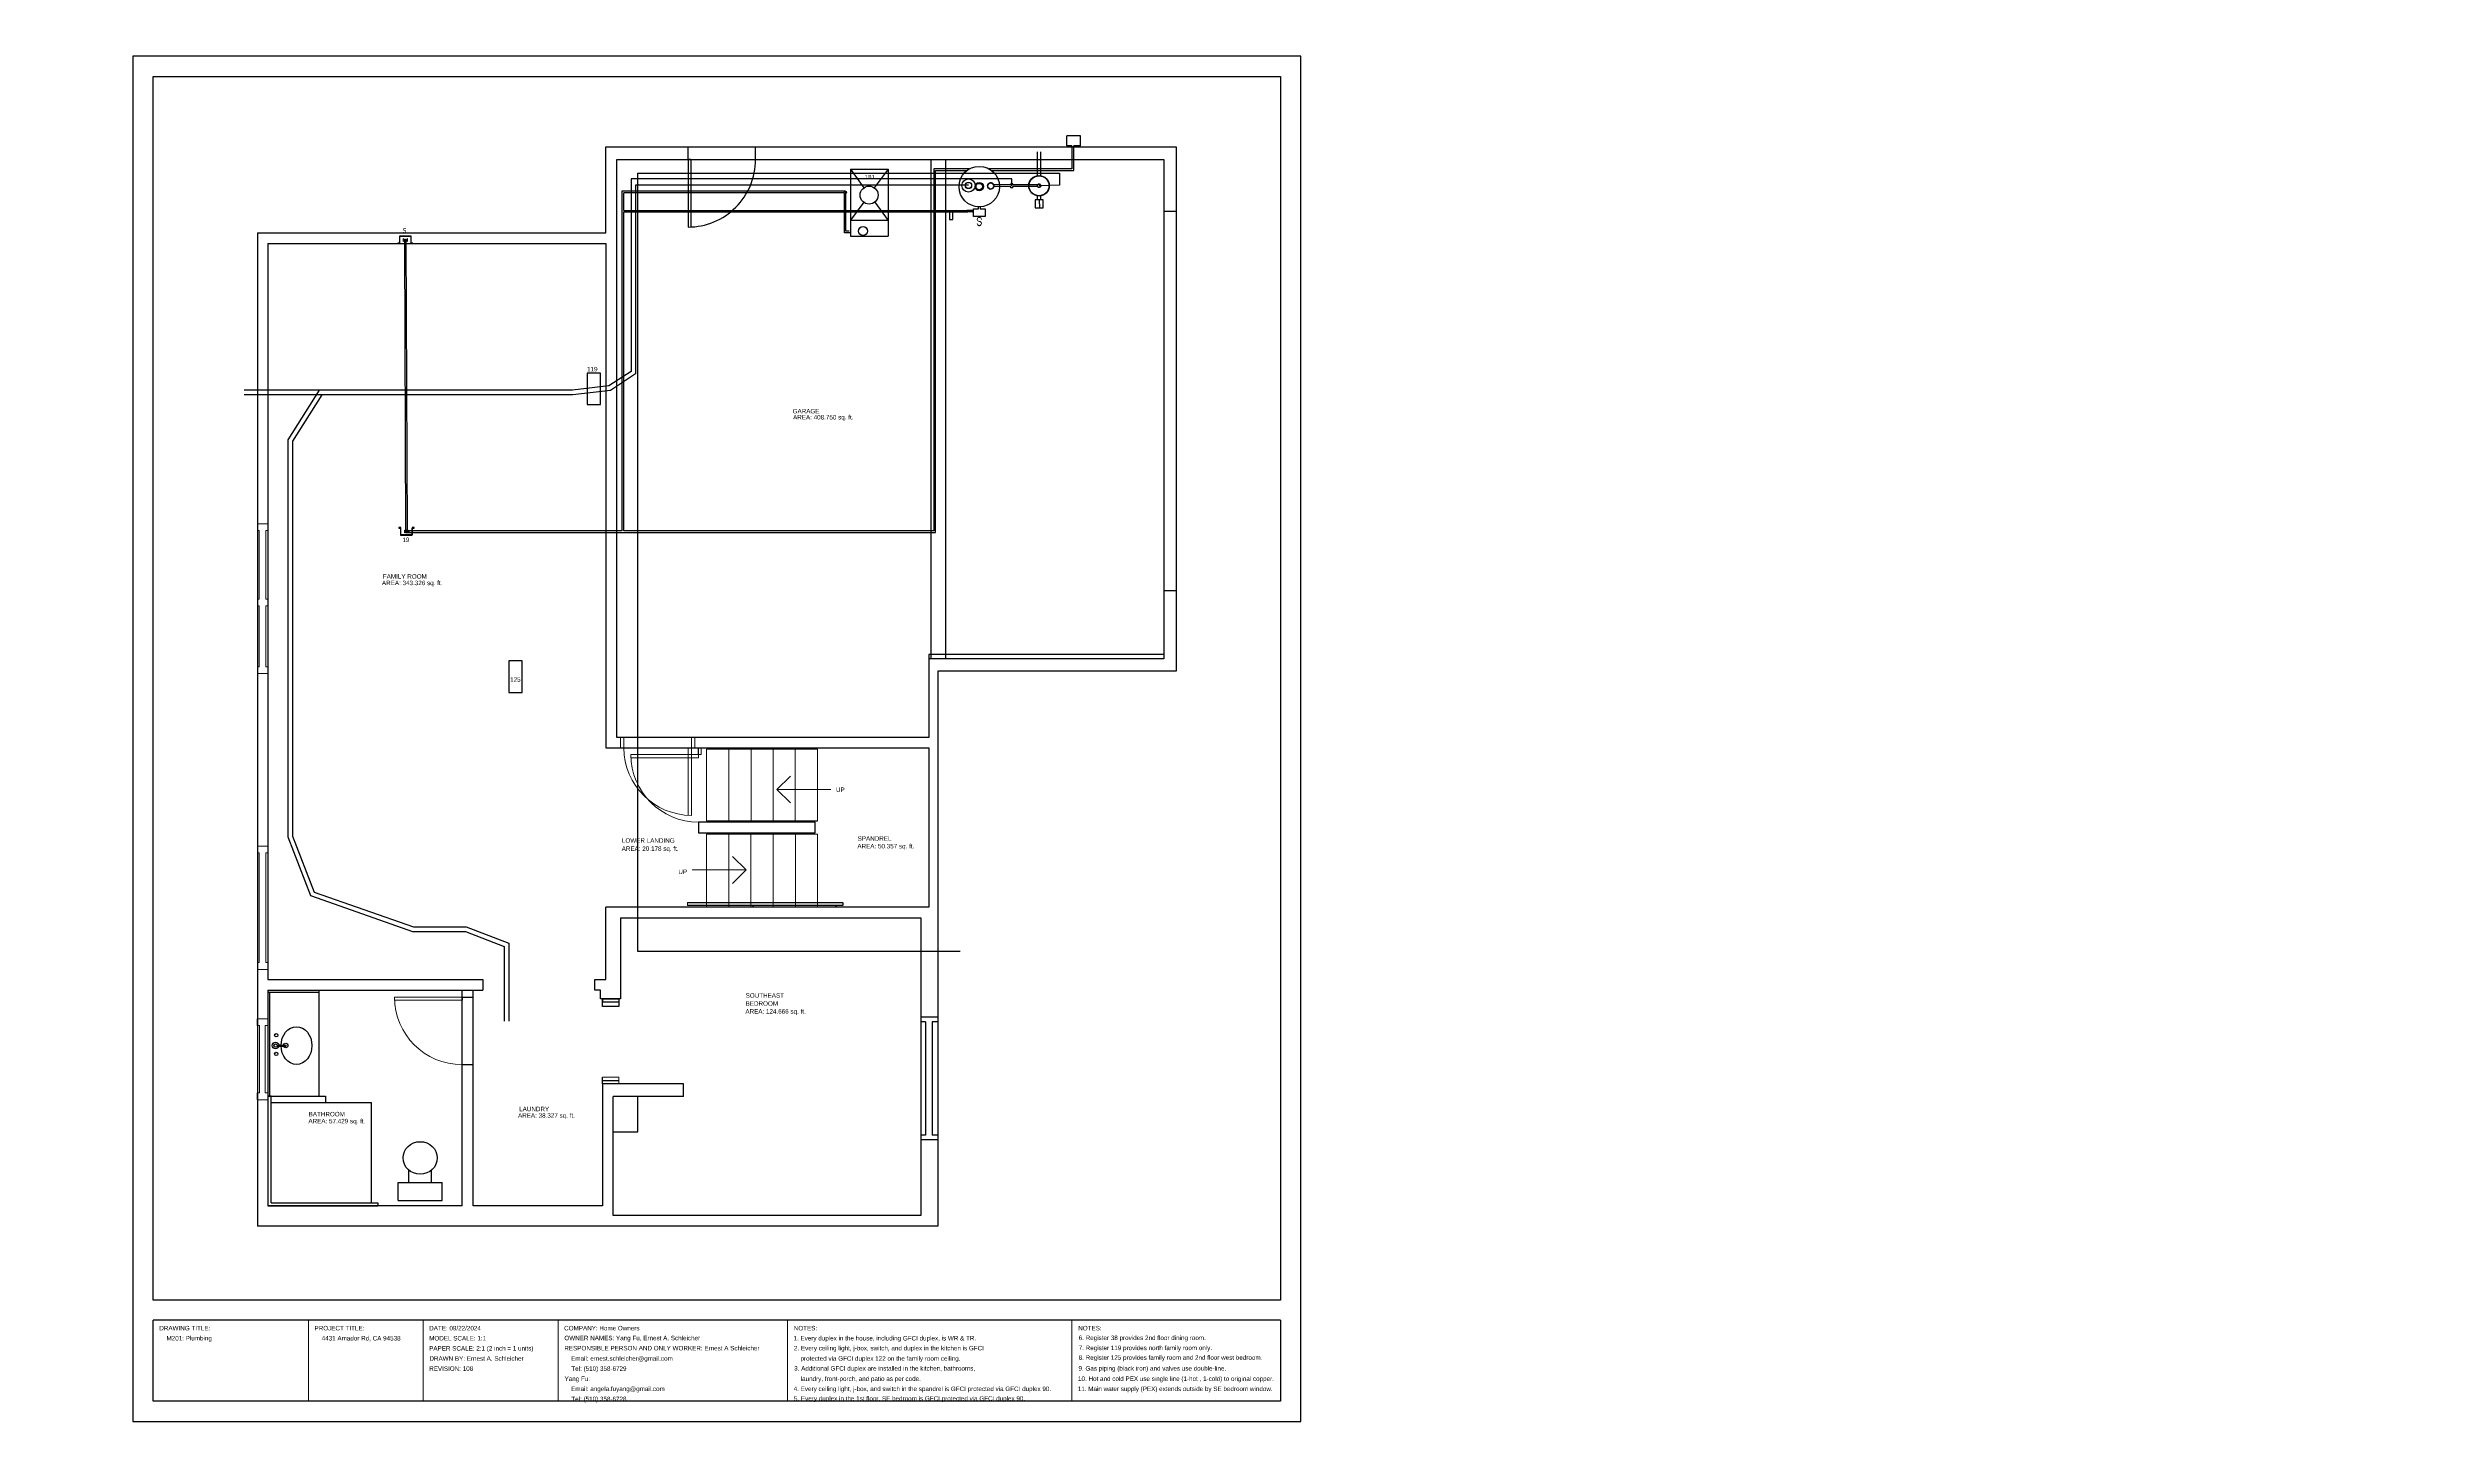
# Paper-space layout 'Layout1' of a CAD drawing. Header units: inches. Extents: x 2.53 to 12.41, y 0.69 to 6.45.
# The model-space entities are those that its viewports show. They can reach past a viewport. Long polylines and large blocks are cut down to what shows.
import ezdxf

# ---------------------------------------------------------------- set-up
doc = ezdxf.new("R2010")
doc.units = ezdxf.units.IN
doc.header["$MEASUREMENT"] = 0
doc.linetypes.add('ACAD_ISO02W100', pattern=[15, 12, -3])
doc.layers.get('0').update_dxf_attribs({"color": 1, "lineweight": 9})
for name, color, linetype, lineweight in [('00-page-edge', 7, 'Continuous', 9), ('A101-Floorplan-1st-floor', 7, 'Continuous', 9), ('A101-Text', 7, 'Continuous', 9), ('M102-Plumbing', 7, 'Continuous', 9)]:
    doc.layers.add(name, color=color, linetype=linetype, lineweight=lineweight)
doc.layers.add('Title Block', color=7, linetype='Continuous')
doc.layers.get('0').off()
doc.styles.get("Standard").update_dxf_attribs({"font": 'Arial.ttf', "height": 2})

# ---------------------------------------------------------------- blocks, each defined once
blk = doc.blocks.new('L1-bathroom-door')
at = {"layer": 'A101-Floorplan-1st-floor'}
for p, q in [((0, 0), (-30, 0)), ((0, -1.375), (-30, -1.375))]:
    blk.add_line(p, q, dxfattribs=at)
at = {"layer": 'A101-Floorplan-1st-floor', "lineweight": 30}
blk.add_line((0, 0), (0, -1.375), dxfattribs=at)
at = {"layer": 'A101-Floorplan-1st-floor'}
blk.add_arc((0, 0), 30, 180, 270, dxfattribs=at)
blk = doc.blocks.new('L1-bathroom-window')
at = {"layer": 'A101-Floorplan-1st-floor'}
for p, q in [((0, 36), (-4.8, 36)), ((-3.7, 33), (-4.8, 33)), ((-3.7, 3), (-3.7, 33)), ((0, 33), (-1.2, 33)), ((-1.2, 3), (-1.2, 33)), ((-4.8, 3), (-3.7, 3)), ((-4.8, 0), (0, 0)), ((-1.2, 3), (0, 3))]:
    blk.add_line(p, q, dxfattribs=at)
at = {"layer": 'A101-Floorplan-1st-floor', "lineweight": 30}
for p, q in [((-4.8, 36), (-4.8, 33)), ((0, 36), (0, 33)), ((-4.8, 3), (-4.8, 0)), ((0, 3), (0, 0))]:
    blk.add_line(p, q, dxfattribs=at)
blk = doc.blocks.new('L1-family-room-window')
at = {"layer": 'A101-Floorplan-1st-floor'}
for p, q in [((0, 54.8), (-4.7, 54.8)), ((-3.9, 51.8), (-4.7, 51.8)), ((-3.9, 3), (-3.9, 51.8)), ((0, 51.8), (-0.9, 51.8)), ((-0.9, 3), (-0.9, 51.8)), ((-4.7, 3), (-3.9, 3)), ((-4.7, 0), (0, 0)), ((-0.9, 3), (0, 3))]:
    blk.add_line(p, q, dxfattribs=at)
at = {"layer": 'A101-Floorplan-1st-floor', "lineweight": 30}
for p, q in [((-4.7, 54.8), (-4.7, 51.8)), ((0, 54.8), (0, 51.8)), ((-4.7, 3), (-4.7, 0)), ((0, 3), (0, 0))]:
    blk.add_line(p, q, dxfattribs=at)
blk = doc.blocks.new('L1-family-room-patio-doors')
at = {"layer": 'A101-Floorplan-1st-floor'}
for p, q in [((0, 66.6), (-4.7, 66.6)), ((-3.9, 63.6), (-4.7, 63.6)), ((-3.9, 33.1), (-3.9, 63.6)), ((-0.9, 33.1), (-0.9, 63.6)), ((0, 63.6), (-0.9, 63.6)), ((-0.1, 66.6), (-0.1, 63.6)), ((-4.7, 33.1), (-3.9, 33.1)), ((-0.9, 33.1), (0, 33.1)), ((-0.1, 33.1), (-0.1, 30.1)), ((-4.7, 30.1), (-3.9, 30.1)), ((-3.9, 3), (-3.9, 30.1)), ((-0.9, 3), (-0.9, 30.1)), ((-0.9, 30.1), (0, 30.1)), ((-4.7, 3), (-3.9, 3)), ((-4.7, 0), (0, 0)), ((-0.9, 3), (0, 3)), ((-0.1, 3), (-0.1, 0))]:
    blk.add_line(p, q, dxfattribs=at)
at = {"layer": 'A101-Floorplan-1st-floor', "lineweight": 30}
for p, q in [((-4.7, 66.6), (-4.7, 63.6)), ((-4.7, 33.1), (-4.7, 30.1)), ((-4.7, 3), (-4.7, 0))]:
    blk.add_line(p, q, dxfattribs=at)
blk = doc.blocks.new('lower-landing-to-garage-door')
at = {"layer": 'A101-Floorplan-1st-floor'}
for p, q in [((30, 0), (28.6, 0)), ((30, 0), (30, -30)), ((28.6, 0), (28.6, -30))]:
    blk.add_line(p, q, dxfattribs=at)
blk.add_arc((30, 0), 30, 180, 270, dxfattribs=at)
blk = doc.blocks.new('garage-door-exit-to-trailer')
at = {"layer": 'A101-Floorplan-1st-floor', "lineweight": 30}
for p, q in [((0, 0), (0, -30)), ((1.2, 0), (0, 0)), ((1.2, 0), (1.2, -30))]:
    blk.add_line(p, q, dxfattribs=at)
blk.add_arc((0, 0), 30, 270, 0, dxfattribs=at)
blk = doc.blocks.new('spandrel-door')
at = {"layer": 'A101-Floorplan-1st-floor'}
for p, q in [((0, 0), (-30, 0)), ((0, -1.4), (0, 0)), ((0, -1.4), (-30, -1.4))]:
    blk.add_line(p, q, dxfattribs=at)
blk.add_arc((0, 0), 30, 180, 270, dxfattribs=at)
blk = doc.blocks.new('L1-toilet')
at = {"lineweight": 30}
for p, q in [((-14.8, 8), (-14.8, 13.4)), ((-4.8, 8), (-4.8, 13.4)), ((-19.6, 0), (-19.6, 8)), ((-19.6, 8), (0, 8)), ((-19.6, 0), (0, 0)), ((0, 0), (0, 8))]:
    blk.add_line(p, q, dxfattribs=at)
blk.add_ellipse((-9.8, 18.9), major_axis=(7.62, 0), ratio=0.95082, dxfattribs=at)
blk = doc.blocks.new('L1-bathroom-sink-faucets-bowl')
at = {"lineweight": 30}
for p, q in [((2.2, 0.2), (6, 0.2)), ((6, 0.2), (6, -0.2)), ((2.2, -0.2), (6, -0.2))]:
    blk.add_line(p, q, dxfattribs=at)
for centre, radius in [((1.5, 0), 1.5), ((1.5, 0), 0.75), ((1.8, 4.6), 0.75), ((6, 0), 1), ((1.8, -3.7), 0.75)]:
    blk.add_circle(centre, radius, dxfattribs=at)
blk.add_ellipse((10.8, 0), major_axis=(0, -8.38), ratio=0.820896, dxfattribs=at)
blk = doc.blocks.new('L1-granite-splash-and-counter')
at = {"layer": 'A101-Floorplan-1st-floor', "lineweight": 30}
for p, q in [((0, 0), (22.6, 0)), ((0, 0), (0, -0.9)), ((22.6, 0), (22.6, -47.1)), ((0, -0.9), (22.6, -0.9)), ((0, -0.9), (0, -47.1)), ((0.9, -47.1), (0.9, -0.9)), ((0, -47.1), (0.9, -47.1)), ((0.9, -47.1), (22.6, -47.1))]:
    blk.add_line(p, q, dxfattribs=at)
blk = doc.blocks.new('L1-shower-tiles-and-glass-walls')
at = {"layer": 'A101-Floorplan-1st-floor', "lineweight": 30}
for p, q in [((1.4, 48.8), (0, 48.8)), ((0, 48.8), (0, 48.8)), ((0, 48.8), (0, 0)), ((1.4, 1.4), (1.4, 48.8)), ((1.4, 48.8), (25.6, 48.8)), ((1.4, 46), (46.1, 46)), ((25.6, 48.8), (25.6, 46)), ((46.1, 1.4), (46.1, 46)), ((0, 0), (48.9, 0)), ((1.4, 1.4), (48.9, 1.4)), ((48.9, 1.4), (48.9, 0))]:
    blk.add_line(p, q, dxfattribs=at)
blk = doc.blocks.new('L2-S-gas-shutoff-valve')
at = {"layer": 'M102-Plumbing'}
for p, q in [((-0.9, 0.6), (0.9, -0.6)), ((-0.9, -0.6), (0.9, 0.6))]:
    blk.add_line(p, q, dxfattribs=at)
at = {"layer": 'M102-Plumbing', "lineweight": 30}
for p, q in [((-0.9, 0.6), (-0.9, -0.6)), ((0.9, 0.6), (0.9, -0.6))]:
    blk.add_line(p, q, dxfattribs=at)
at = {"layer": 'M102-Plumbing'}
blk.add_lwpolyline([(0, 0), (0, 0.7), (0.1, 0.7)], dxfattribs=at)
at = {"layer": 'M102-Plumbing', "lineweight": 30}
blk.add_circle((0, 0), 0.433, dxfattribs=at)
blk = doc.blocks.new('L2-N-gas-shutoff-valve')
at = {"layer": 'M102-Plumbing'}
for p, q in [((-1, 0.7), (-1, 0.4)), ((0, 0), (-1, 0.7)), ((-1, 0.4), (-1, 0)), ((-1, -0.4), (-1, 0)), ((0, 0), (-1, -0.7)), ((0, 0), (1, 0.7)), ((0, 0), (1, -0.7)), ((1, 0.7), (1, 0.4)), ((1, 0.4), (1, 0)), ((1, -0.4), (1, 0)), ((-1, -0.7), (-1, -0.4)), ((1, -0.7), (1, -0.4))]:
    blk.add_line(p, q, dxfattribs=at)
blk.add_lwpolyline([(0, 0), (0, -0.7), (-0.2, -0.7)], dxfattribs=at)
at = {"layer": 'M102-Plumbing', "lineweight": 30}
blk.add_circle((0, 0), 0.375, dxfattribs=at)
blk = doc.blocks.new('L1-south-stairway-5-steps')
at = {"layer": 'A101-Floorplan-1st-floor', "lineweight": 5}
for p, q in [((-49.375, 0), (0, 0)), ((-49.375, 0), (-49.375, -32.40625)), ((-39.5, 0), (-39.5, -32.40625)), ((-29.625, 0), (-29.625, -32.40625)), ((-19.75, 0), (-19.75, -32.40625)), ((-9.875, 0), (-9.875, -32.40625)), ((0, 0), (0, -32.40625))]:
    blk.add_line(p, q, dxfattribs=at)
blk = doc.blocks.new('L1-south-stairway-handrail')
at = {"layer": 'A101-Floorplan-1st-floor', "lineweight": -3}
for p, q in [((-57.8, 1.3), (11.2, 1.3)), ((11.2, 0), (-57.8, 0)), ((-28.7, -0.8), (-28.7, 0)), ((-28.5, -0.8), (-28.5, 0)), ((8.1, 0), (8.1, -0.8)), ((8.3, 0), (8.3, -0.8)), ((11.2, 1.3), (11.2, 0))]:
    blk.add_line(p, q, dxfattribs=at)
at = {"layer": 'A101-Floorplan-1st-floor', "lineweight": 5}
blk.add_line((-57.8, 1.3), (-57.8, 0), dxfattribs=at)
blk = doc.blocks.new('L1-arrow')
at = {"lineweight": 5}
for p, q in [((188.3, -366), (182.3, -360)), ((182.3, -366), (164.3, -366)), ((182.3, -366), (188.3, -366)), ((188.3, -366), (182.3, -372))]:
    blk.add_line(p, q, dxfattribs=at)
blk = doc.blocks.new('L1-ceiling-register-119')
at = {"layer": 'A101-Floorplan-1st-floor', "lineweight": 30}
for p, q in [((-6, 0, -95.1), (-6, -14, -95.1)), ((0, 0, -95.1), (-6, 0, -95.1)), ((0, -14, -95.1), (0, 0, -95.1)), ((-6, -14, -95.1), (0, -14, -95.1))]:
    blk.add_line(p, q, dxfattribs=at)
blk = doc.blocks.new('L1-south-east-bedroom-window')
at = {"layer": 'A101-Floorplan-1st-floor', "lineweight": -3}
for p, q in [((7.5, 54.5), (0, 54.5)), ((0, 54.5), (0, 52.5)), ((7.5, 54.5), (7.5, 52.5)), ((2.1, 52.5), (0, 52.5)), ((2.1, 52.5), (2.1, 2)), ((5.1, 52.5), (5.1, 2)), ((7.5, 52.5), (5.1, 52.5)), ((2.1, 2), (0, 2)), ((0, 2), (0, 0)), ((7.5, 0), (0, 0)), ((7.5, 2), (5.1, 2)), ((7.5, 2), (7.5, 0))]:
    blk.add_line(p, q, dxfattribs=at)
blk = doc.blocks.new('L1-framing-for-expansion-tank')
at = {"layer": 'A101-Floorplan-1st-floor', "lineweight": -3}
for p, q in [((1, 14.2), (1, 24.9)), ((2.5, 14.2), (2.5, 24.9)), ((1, 3.5), (1, 5.4)), ((1.8, 1.8), (1.8, 3.5)), ((1.8, 1.8), (1.8, 0)), ((2.5, 3.5), (2.5, 5.4))]:
    blk.add_line(p, q, dxfattribs=at)
blk.add_lwpolyline([(0, 0), (3.5, 0), (3.5, 3.5), (0, 3.5)], close=True, dxfattribs=at)
blk.add_lwpolyline([(0, 0), (3.5, 0), (3.5, 3.5), (0, 3.5)], close=True, dxfattribs=at)
blk = doc.blocks.new('L1-expansion-tank-186')
at = {"layer": 'M102-Plumbing', "lineweight": -3}
for radius in [4.49, 0.75]:
    blk.add_circle((0.7, 4.4, -54.8), radius, dxfattribs=at)
blk = doc.blocks.new('L1-expansion-tank-186-reference')
at = {"layer": 'A101-Floorplan-1st-floor', "lineweight": -3}
for radius in [4.49, 0.75]:
    blk.add_circle((388.2, -77.4), radius, dxfattribs=at)
blk = doc.blocks.new('L1-water-heater-184-reference')
at = {"layer": 'A101-Floorplan-1st-floor'}
for p, q in [((0, -13.7), (0, -13.3)), ((0, -17.3), (0, -17.6))]:
    blk.add_line(p, q, dxfattribs=at)
at = {"layer": 'A101-Floorplan-1st-floor', "lineweight": -3}
blk.add_lwpolyline([(0.4, -9), (0.4, -9.9), (2.6, -9.9), (2.6, -13.3), (-2.6, -13.3), (-2.6, -9.9), (-0.4, -9.9), (-0.4, -9)], dxfattribs=at)
for centre, radius in [((0, 0), 9), ((-4.8, 0.5), 2.93), ((-4.8, 0.5), 1.39), ((0, 0), 1.88), ((0, 0), 1.45), ((5.1, 0.3), 1.39)]:
    blk.add_circle(centre, radius, dxfattribs=at)
at = {"layer": 'A101-Floorplan-1st-floor'}
for centre, start, end in [((0, -14.6), 0, 180), ((0, -14.6), 180, 270), ((0, -16.4), 180, 90)]:
    blk.add_arc(centre, 0.916, start, end, dxfattribs=at)
blk = doc.blocks.new('L1-furnace-181-reference')
at = {"layer": 'A101-Floorplan-1st-floor', "lineweight": -3}
for p, q in [((0, 29.7), (6, 21.5)), ((0, 29.7), (0, 0)), ((16.8, 29.7), (16.8, 0)), ((10.8, 15.1), (16.8, 6.9)), ((0, 0), (16.8, 0))]:
    blk.add_line(p, q, dxfattribs=at)
for points in [[(0, 29.7), (16.8, 29.7), (10.6, 21.4)], [(5.9, 15), (0, 7), (16.8, 7)]]:
    blk.add_lwpolyline(points, dxfattribs=at)
for centre, radius in [((8.3, 18.2), 4), ((5.6, 2.2), 2)]:
    blk.add_circle(centre, radius, dxfattribs=at)
blk = doc.blocks.new('L1-186')
at = {"layer": 'A101-Floorplan-1st-floor', "lineweight": -3}
for radius in [4.49, 0.75]:
    blk.add_circle((0, 0), radius, dxfattribs=at)

msp = doc.modelspace()

# ---------------------------------------------------------------- linework, layer by layer
at = {"layer": '00-page-edge', "lineweight": 5}
for p, q in [((574.4, 413.5), (610.4, 413.5)), ((574.4, 287), (610.4, 287)), ((574.4, 185), (610.4, 185)), ((574.4, 125), (610.4, 125)), ((574.4, 74), (610.4, 74)), ((574.4, 5), (574.4, 5)), ((574.4, 5), (574.4, 5))]:
    msp.add_line(p, q, dxfattribs=at)
at = {"layer": '00-page-edge', "lineweight": -3}
for points in [[(12.1, -4), (619.4, -4), (619.4, 515.3), (12.1, 515.3)], [(565.4, 5), (21.1, 5), (21.1, 506.3), (565.4, 506.3)]]:
    msp.add_lwpolyline(points, close=True, dxfattribs=at)
at = {"layer": 'A101-Floorplan-1st-floor', "lineweight": -3}
for p, q in [((52.4, 206.3), (52.4, 459.8)), ((52.4, 459.8), (285.7, 459.8)), ((81.1, 454.3), (81.1, 459.8)), ((249.8, 454.3), (249.8, 459.8)), ((285.7, 459.8), (285.7, 353.8)), ((285.7, 353.8), (532.5, 353.8)), ((532.5, 353.8), (532.5, 51.3)), ((319.8, 206.3), (319.8, 349.8)), ((319.8, 349.8), (390.6, 349.8)), ((390.6, 349.8), (390.6, 206.3)), ((395.4, 212.8), (395.4, 346.3)), ((395.4, 346.3), (527.8, 346.3)), ((527.8, 346.3), (527.8, 209.5)), ((352.2, 251), (352.2, 300.4)), ((58.1, 272.8), (52.4, 272.8)), ((322.8, 247.4), (319.8, 247.4)), ((58.1, 242.8), (52.4, 242.8)), ((474.8, 240.8), (469.2, 240.8)), ((469.2, 240.8), (469.2, 204.8)), ((474.8, 240.8), (474.8, 209.5)), ((395.4, 212.8), (431.4, 212.8)), ((431.4, 212.8), (431.4, 203.9)), ((490.6, 220.5), (474.8, 220.5)), ((490.6, 209.5), (490.6, 220.5)), ((90.7, 206.3), (52.4, 206.3)), ((90.7, 51.3), (90.7, 206.3)), ((95.4, 56), (95.4, 206.3)), ((95.4, 206.3), (319.8, 206.3)), ((422.8, 206.3), (390.6, 206.3)), ((422.8, 201.3), (422.8, 206.3)), ((431.4, 203.9), (427.6, 203.9)), ((427.6, 203.9), (427.6, 201.3)), ((431.4, 204.8), (431.4, 212)), ((431.4, 212), (434.9, 212)), ((431.4, 204.8), (432.9, 204.8)), ((434.9, 204.8), (431.4, 204.8)), ((432.9, 212), (432.9, 204.8)), ((434.9, 212), (434.9, 204.8)), ((469.2, 204.8), (466.2, 204.8)), ((467.7, 204.8), (467.7, 212)), ((469.2, 212), (469.2, 204.8)), ((469.2, 204.8), (523.5, 204.8)), ((527.8, 209.5), (474.8, 209.5)), ((523.5, 204.8), (523.5, 147.2)), ((427.6, 201.3), (422.8, 201.3)), ((422.8, 56), (422.8, 151.6)), ((422.8, 151.6), (427.6, 151.6)), ((427.6, 56), (427.6, 151.6)), ((523.5, 147.2), (427.6, 147.2)), ((430.7, 147.2), (427.6, 147.2)), ((523.5, 142.3), (427.6, 142.3)), ((430.7, 142.3), (430.7, 147.2)), ((460.7, 142.3), (460.7, 147.2)), ((523.5, 142.3), (523.5, 56)), ((95.4, 56), (422.8, 56)), ((427.6, 56), (523.5, 56)), ((90.7, 51.3), (532.5, 51.3))]:
    msp.add_line(p, q, dxfattribs=at)
at = {"layer": 'A101-Floorplan-1st-floor', "linetype": 'ACAD_ISO02W100', "lineweight": -3}
for p, q in [((278.3, 454.3), (278.3, 349.8)), ((280.2, 357.4), (58.1, 357.4)), ((280.2, 350.9), (58.1, 350.9))]:
    msp.add_line(p, q, dxfattribs=at)
at = {"layer": 'A101-Floorplan-1st-floor', "lineweight": 5}
for p, q in [((320.3, 300.4), (320.3, 251)), ((352.2, 300.4), (320.3, 300.4)), ((352.2, 290.5), (320.3, 290.5)), ((352.2, 280.6), (320.3, 280.6)), ((352.2, 270.8), (320.3, 270.8)), ((352.2, 260.9), (320.3, 260.9)), ((319.8, 245.8), (315.1, 245.8)), ((319.8, 244.3), (315.1, 244.3)), ((322.8, 248.7), (319.8, 248.7)), ((352.2, 251), (320.3, 251)), ((322.8, 247.4), (322.8, 248.7)), ((315.1, 214.3), (319.8, 214.3)), ((315.1, 212.8), (319.8, 212.8)), ((319.8, 206.3), (318.4, 206.3)), ((466.2, 204.8), (466.2, 212)), ((466.2, 212), (469.2, 212))]:
    msp.add_line(p, q, dxfattribs=at)
at = {"layer": 'A101-Floorplan-1st-floor', "lineweight": -3}
msp.add_lwpolyline([(278.3, 349.8), (315.1, 349.8), (315.1, 211.1), (58.1, 211.1), (58.1, 454.3), (280.2, 454.3), (280.2, 349.8)], dxfattribs=at)
for points in [[(81.3, 359.1), (84.8, 359.1), (84.8, 360.6), (81.3, 360.6)], [(357.6, 247.4), (357.6, 299.3), (352.8, 299.3), (352.8, 247.4)]]:
    msp.add_lwpolyline(points, close=True, dxfattribs=at)
at = {"layer": 'M102-Plumbing', "lineweight": -3}
for p, q in [((47.5, 417.3), (47.5, 411.3)), ((52, 417.3), (47.5, 417.3)), ((52, 417.3), (52, 414.3)), ((52, 411.3), (47.5, 411.3)), ((52, 413.5), (52, 411.3)), ((69.3, 398.2), (69.3, 394.4)), ((76, 399.7), (74.1, 399.7)), ((76, 398.2), (74.2, 398.2)), ((69.3, 387.2), (68.8, 387.2)), ((68.8, 387.2), (68.8, 386.3)), ((69.3, 386.3), (68.8, 386.3)), ((70.6, 387.2), (70.1, 387.2)), ((70.6, 386.3), (70.1, 386.3)), ((70.6, 387.2), (70.6, 386.3)), ((62.2, 367.8), (62.2, 352.1)), ((63, 352.8), (63, 366.7)), ((80.6, 366.7), (80.6, 366.8)), ((80.6, 366.8), (80.7, 366.8)), ((80.6, 366.7), (81.6, 366.7)), ((80.7, 369.6), (80.7, 366.8)), ((80.7, 214.2), (80.7, 366.8)), ((81.4, 369.6), (81.4, 367.1)), ((81.4, 214.2), (81.4, 367.1)), ((81.4, 366.8), (81.6, 366.8)), ((81.6, 366.7), (81.6, 366.8)), ((62.2, 352.1), (223.2, 352.1)), ((224, 352.8), (63, 352.8)), ((223.2, 352.1), (223.2, 214.2)), ((224, 117.2), (224, 352.8)), ((72.2, 312.7), (72.2, 213.4)), ((89.9, 313), (72.6, 313)), ((90.7, 312.3), (72.9, 312.3)), ((72.9, 312.3), (72.9, 214.2)), ((89.9, 314.5), (89.9, 313)), ((90.7, 315), (90.7, 312.3)), ((72.2, 213.4), (223.2, 213.4)), ((80.7, 214.2), (72.9, 214.2)), ((78.1, 220.4), (78.1, 220.4)), ((223.2, 214.2), (81.4, 214.2)), ((223.2, 213.4), (223.2, 118)), ((223.2, 118), (93.9, 117.4)), ((93.9, 116.7), (224, 117.2)), ((95.4, 119.7), (95.4, 119.7)), ((223.1, 117.7), (223.1, 117.7))]:
    msp.add_line(p, q, dxfattribs=at)
at = {"layer": 'M102-Plumbing', "color": 150, "lineweight": -3}
for p, q in [((69.3, 398.2), (69.3, 387.2)), ((70.1, 398.2), (70.1, 387.2)), ((69.3, 386.3), (69.3, 378.7)), ((70.1, 386.3), (70.2, 378.7)), ((160.7, 78.8), (160.7, 45.4))]:
    msp.add_line(p, q, dxfattribs=at)
at = {"layer": 'M102-Plumbing', "color": 4, "linetype": 'Continuous', "lineweight": -3}
msp.add_line((70, 217.5), (70, 217.5), dxfattribs=at)
at = {"layer": 'M102-Plumbing', "color": 1, "lineweight": -3}
msp.add_line((162.7, 79.9), (162.7, 45.4), dxfattribs=at)
at = {"layer": 'M102-Plumbing', "lineweight": -3}
for points in [[(63, 377.8), (63, 399.7), (63, 414.3), (52, 414.3)], [(52, 413.5), (62.2, 413.5), (62.2, 399.7), (62.2, 376.7)], [(80.6, 369.6), (80.7, 369.6), (80.6, 369.6), (80.6, 369.7)], [(81.6, 369.6), (81.4, 369.6), (81.6, 369.6), (81.6, 369.7)]]:
    msp.add_lwpolyline(points, dxfattribs=at)
at = {"layer": 'M102-Plumbing', "color": 150, "lineweight": -3}
for points in [[(410.4, 363.8), (410.4, 220.4), (69.5, 220.4), (64.2, 220.4), (64.2, 408), (69.5, 408), (69.7, 398.9)], [(69.7, 386.8), (66.7, 386.8), (66.7, 217.5), (112.7, 217.5), (152.3, 217.5), (158.8, 207.6), (160.7, 191.4), (160.7, 151.7), (160.7, 99.7), (160.7, 78.8), (182.8, 64.9), (205.4, 64.9), (359.3, 64.9), (385.5, 74.9), (393.6, 98), (401.4, 120.3), (401.4, 143.8), (408.1, 161.1), (441.3, 161.1)]]:
    msp.add_lwpolyline(points, dxfattribs=at)
at = {"layer": 'M102-Plumbing', "color": 1, "linetype": 'Continuous', "lineweight": -3}
msp.add_lwpolyline([(69.5, 367.5), (69.5, 219.5), (112.7, 219.5), (153.4, 219.5), (160.8, 208.3), (162.7, 191.5), (162.7, 151.7), (162.7, 99.7), (162.7, 79.9), (183.4, 66.9), (205.4, 66.9), (359, 66.9), (384, 76.5), (391.7, 98.7), (399.4, 120.7), (399.4, 144.2), (406.7, 163.1), (441.3, 163.1)], dxfattribs=at)
at = {"layer": 'M102-Plumbing', "lineweight": -3}
for points in [[(95.4, 120.5), (95.3, 120.5), (95.3, 119.7), (92.1, 119.7), (92.2, 114.5), (95.3, 114.5), (95.3, 113.7), (95.4, 113.7), (95.4, 114.6), (92.3, 114.6), (92.2, 119.6), (95.4, 119.6)], [(221.8, 114.2), (222, 114.2), (222, 115), (225.1, 115), (225.1, 120.2), (222, 120.2), (222, 121), (221.8, 121), (221.8, 120.1), (225, 120.1), (225, 115.1), (221.8, 115.1)]]:
    msp.add_lwpolyline(points, close=True, dxfattribs=at)
for centre, radius in [((69.7, 398.9), 4.49), ((70.1, 372.3), 9), ((69.5, 367.5), 1.39), ((81.1, 367.1), 0.375), ((72.6, 312.7), 0.53)]:
    msp.add_circle(centre, radius, dxfattribs=at)
for centre, radius, start, end in [((69.7, 398.9), 0.75, 300.25, 240.2164), ((69.8, 377.4), 1.39, 105.8896, 74.5431), ((72.6, 312.7), 0.375, 90, 180)]:
    msp.add_arc(centre, radius, start, end, dxfattribs=at)
at = {"layer": 'Title Block', "lineweight": -3}
for p, q in [((574.4, 506.3), (574.4, 5)), ((574.4, 506.3), (610.4, 506.3)), ((610.4, 506.3), (610.4, 5)), ((610.4, 5), (574.4, 5))]:
    msp.add_line(p, q, dxfattribs=at)

# ---------------------------------------------------------------- block references
at = {"lineweight": 5, "rotation": 89.99999999999999}
for name, p in [('L1-framing-for-expansion-tank', (79.5, 397.2)), ('L1-south-stairway-handrail', (389.9, 300.4)), ('L1-south-stairway-5-steps', (358.2, 300.4))]:
    msp.add_blockref(name, p, dxfattribs=at)
at = {"lineweight": -3, "rotation": 89.99999999999999}
for name, p in [('garage-door-exit-to-trailer', (58.1, 242.8)), ('L1-bathroom-door', (430.7, 142.3)), ('L1-shower-tiles-and-glass-walls', (523.5, 56))]:
    msp.add_blockref(name, p, dxfattribs=at)
for name, p, xscale, yscale, zscale in [('L2-N-gas-shutoff-valve', (93.9, 117.1), 0.9190976731334448, 0.9190976731334448, 0.9190976731334448), ('L2-S-gas-shutoff-valve', (223.5, 117.7), 1.055824603032331, 1.055824603032331, 1.055824603032331)]:
    msp.add_blockref(name, p, dxfattribs=dict(at, xscale=xscale, yscale=yscale, zscale=zscale))
at = {"layer": 'A101-Floorplan-1st-floor', "lineweight": 5}
for name, p, rotation in [('L1-expansion-tank-186-reference', (-7.7, 10.6), 89.99999999999999), ('L1-186', (69.7, 398.9), 89.99999999999999), ('L1-water-heater-184-reference', (70.1, 372.3), 89.99999999999999), ('L1-south-east-bedroom-window', (494.1, 346.3), 89.99999999999999), ('L1-furnace-181-reference', (92.1, 315), 89.99999999999999), ('L1-arrow', (704.3, 470.6), 270), ('L1-arrow', (8.1, 80.3), 89.99999999999999), ('L1-ceiling-register-119', (153.1, 203.9, 95.1), 89.99999999999999), ('L1-ceiling-register-119', (281.1, 169.1, 95.1), 89.99999999999999)]:
    msp.add_blockref(name, p, dxfattribs=dict(at, rotation=rotation))
at = {"layer": 'A101-Floorplan-1st-floor', "lineweight": -3, "rotation": 89.99999999999999}
for name, p in [('lower-landing-to-garage-door', (319.8, 214.3)), ('spandrel-door', (322.8, 247.4)), ('L1-toilet', (521.1, 133.5)), ('L1-granite-splash-and-counter', (427.6, 56)), ('L1-bathroom-sink-faucets-bowl', (452.2, 57.9)), ('L1-family-room-patio-doors', (286.7, 56)), ('L1-family-room-window', (418.3, 56)), ('L1-bathroom-window', (476.3, 56))]:
    msp.add_blockref(name, p, dxfattribs=at)
at = {"layer": 'M102-Plumbing', "lineweight": 5, "rotation": 89.99999999999999}
msp.add_blockref('L1-expansion-tank-186', (74.2, 398.2, 54.8), dxfattribs=at)

# ---------------------------------------------------------------- texts
at = {"layer": 'A101-Floorplan-1st-floor', "lineweight": 5}
for s, p in [('181', (66.9, 321.3)), ('UP', (339.4, 308.6)), ('UP', (375.9, 238.5)), ('119', (152.3, 197.9)), ('125', (290.4, 163.7))]:
    msp.add_text(s, height=2, rotation=90, dxfattribs=at).set_placement(p)
at = {"layer": 'A101-Text', "lineweight": 5}
for s, p in [('AREA: 50.357 sq. ft.', (364.5, 318.1)), ('SPANDREL', (361.1, 318.2)), ('AREA: 408.750 sq. ft.', (173.7, 289.5)), ('GARAGE', (171, 289.3)), ('AREA: 124.666 sq. ft.', (438, 268.3)), ('SOUTHEAST', (430.9, 268.4)), ('BEDROOM', (434.5, 268.4)), ('LOWER LANDING', (362, 213.4)), ('AREA: 20.178 sq. ft.', (365.6, 213.3)), ('AREA: 38.327 sq. ft.', (484.3, 167.2)), ('LAUNDRY', (481.4, 167.7)), ('AREA: 343.326 sq. ft.', (247.4, 106.7)), ('FAMILY ROOM', (244.5, 107.1)), ('AREA: 57.429 sq. ft.', (486.8, 74)), ('BATHROOM', (483.7, 74.1))]:
    msp.add_text(s, height=2, rotation=90, dxfattribs=at).set_placement(p)
at = {"layer": 'M102-Plumbing', "lineweight": 5}
for s, p in [('5', (90.7, 116)), ('19', (228.2, 115.8))]:
    msp.add_text(s, height=2, rotation=90, dxfattribs=at).set_placement(p)
at = {"layer": 'Title Block', "lineweight": 5}
for s, p in [('10. Hot and cold PEX use single line (1-hot , 1-cold) to original copper.', (601.4, 416.2)), ('11. Main water supply (PEX) extends outside by SE bedroom window.', (605.9, 416.1)), ('8. Register 125 provides family room and 2nd floor west bedroom.', (592, 416.5)), ('9. Gas piping (black iron) and valves use double-line.', (596.8, 416.4)), ('6. Register 38 provides 2nd floor dining room.', (583.2, 416.5)), ('7. Register 119 provides north family room only.', (587.7, 416.5)), ('NOTES:', (578.9, 416.3)), ('4. Every ceiling light, j-box, and switch in the spandrel is GFCI protected via GFCI duplex 90.', (605.9, 289.8)), ('5. Every duplex in the 1st floor, SE bedroom is GFCI protected via GFCI duplex 90.', (610.2, 289.9)), ('2. Every ceiling light, j-box, switch, and duplex in the kitchen is GFCI', (587.8, 289.9)), ('1. Every duplex in the house, including GFCI duplex, is WR & TR.', (583.4, 289.7)), ('protected via GFCI duplex 122 on the family room ceiling.', (592.4, 292.8)), ('3. Additional GFCI duplex are installed in the kitchen, bathrooms,', (596.8, 290)), ('laundry, front-porch, and patio as per code.', (601.4, 292.9)), ('NOTES:', (578.9, 289.8)), ('RESPONSIBLE PERSON AND ONLY WORKER: Ernest A Schleicher', (587.8, 187.8)), ('OWNER NAMES: Yang Fu, Ernest A. Schleicher', (583.3, 187.8)), ('Email: ernest.schleicher@gmail.com', (592.4, 190.8)), ('Email: angela.fuyang@gmail.com', (605.9, 190.8)), ('COMPANY: Home Owners', (578.9, 187.7)), ('Tel: (510) 358-6729', (596.9, 190.9)), ('Tel: (510) 358-6728', (610.4, 190.9)), ('Yang Fu:', (601.4, 187.9)), ('PAPER SCALE: 2:1 (2 inch = 1 units)', (587.9, 127.7)), ('DRAWN BY: Ernest A. Schleicher', (592.4, 127.8)), ('DATE: 09/22/2024', (578.9, 127.7)), ('MODEL SCALE: 1:1', (583.4, 127.7)), ('REVISION: 108', (596.9, 127.7)), ('4431 Amador Rd, CA 94538', (583.4, 79.9)), ('PROJECT TITLE:', (578.9, 76.7)), ('DRAWING TITLE:', (578.9, 7.7)), ('M201: Plumbing', (583.4, 10.9))]:
    msp.add_text(s, height=2, rotation=90, dxfattribs=at).set_placement(p)

psp = doc.layouts.get("Layout1")

# ---------------------------------------------------------------- viewports
at = {"layer": '0', "lineweight": 5, "view_target_point": (241.7211, 207.2679), "view_twist_angle": 270}
psp.add_viewport(center=(7.4703, 3.5675), size=(9.8793, 5.755574), view_center_point=(280.9606, -75.4443), view_height=617.729823, dxfattribs=at)

doc.saveas('drawing.dxf')
